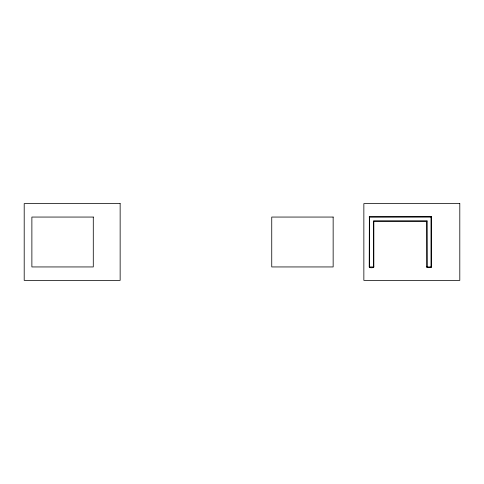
<?xml version="1.0" encoding="UTF-8"?>
<svg xmlns="http://www.w3.org/2000/svg" width="484" height="484" viewBox="0 0 484 484"><rect width="100%" height="100%" fill="white"/><g stroke="black" fill="none" stroke-linecap="round" stroke-linejoin="round"><path stroke-width="0.73" d="M431.014 267.331C432.387 266.793 427.287 268.644 426.791 266.944L426.791 221.273L373.829 221.273L373.829 266.944C373.63 267.979 369.601 268.142 369.225 266.944L369.365 216.759L431.014 216.669L431.401 217.056L431.395 266.98M373.829 266.98L373.466 267.331M369.225 217.02L369.613 216.669M427.027 221.043L427.178 267.241M369.262 217.056L431.311 217.056M373.448 267.295L373.448 220.892L427.178 220.892M369.316 266.944L373.745 266.944M426.882 266.944L431.311 266.944M431.014 216.669L431.401 217.056M427.178 267.331L426.797 266.98M369.576 267.331L369.225 266.98M431.014 216.705L431.014 267.295M369.613 216.759L369.613 267.241M120.147 203.619L24.2 203.619L24.2 280.381L120.147 280.381L120.147 203.619M459.8 203.619L363.853 203.619L363.853 280.381L459.8 280.381L459.8 203.619M93.285 217.056L31.877 217.056L31.877 266.944L93.285 266.944L93.285 217.056M333.149 217.056L271.742 217.056L271.742 266.944L333.149 266.944L333.149 217.056"/></g></svg>
